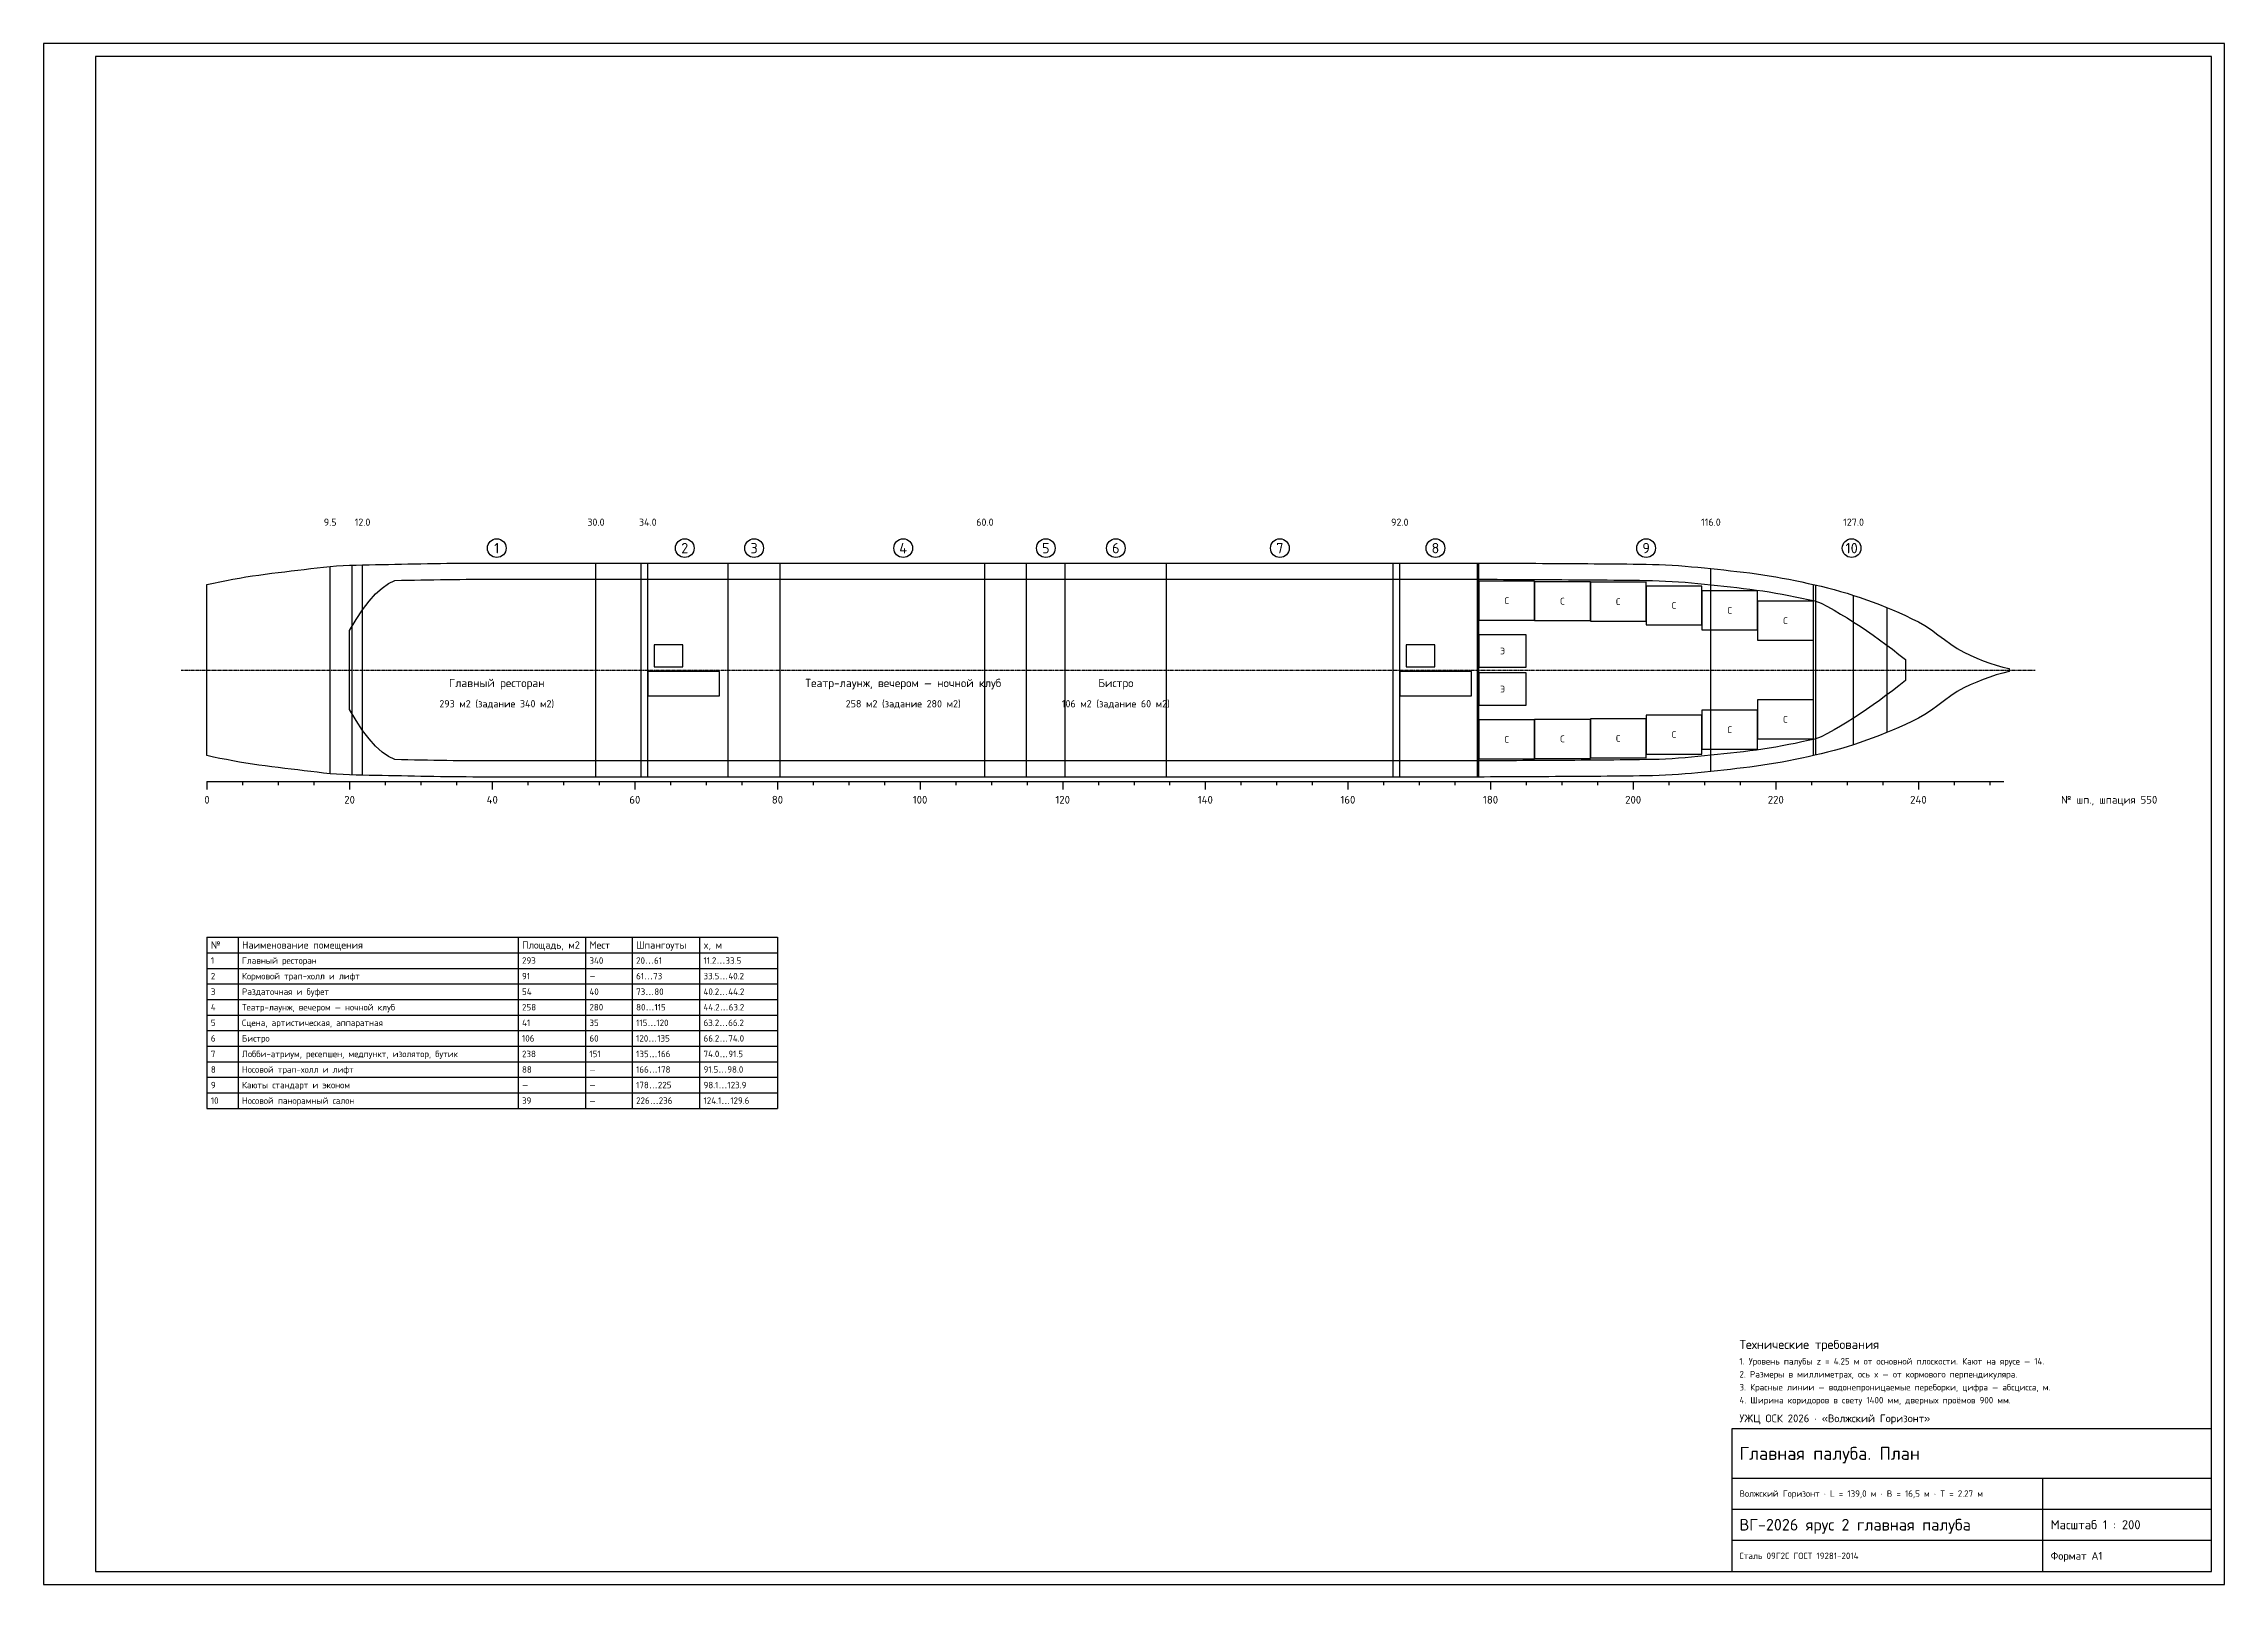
# Model space of a CAD drawing. Header units: millimetres. Extents: x -12600 to 155600, y -70500 to 48300.
import ezdxf
from ezdxf.enums import TextEntityAlignment as Align

# ---------------------------------------------------------------- set-up
doc = ezdxf.new("R2010")
doc.units = ezdxf.units.MM
doc.linetypes.add('CENTER', pattern=[5.08, 3.175, -0.635, 0.635, -0.635])
for name, color, linetype in [('00_РАМКА', 7, 'CONTINUOUS'), ('01_ОБШИВКА', 7, 'CONTINUOUS'), ('02_ПАЛУБЫ', 4, 'CONTINUOUS'), ('03_ПЕРЕБОРКИ', 1, 'CONTINUOUS'), ('06_ПОМЕЩЕНИЯ', 8, 'CONTINUOUS'), ('07_ОСИ', 2, 'CENTER'), ('08_ТЕКСТ', 7, 'CONTINUOUS'), ('09_РАЗМЕРЫ', 6, 'CONTINUOUS'), ('11_КАЮТЫ', 30, 'CONTINUOUS'), ('12_ТРАПЫ_ЛИФТЫ', 6, 'CONTINUOUS')]:
    doc.layers.add(name, color=color, linetype=linetype)
doc.styles.add('ГОСТ', font='ISOCPEUR.TTF')

msp = doc.modelspace()

# ---------------------------------------------------------------- linework, layer by layer
at = {"layer": '00_РАМКА'}
for p, q in [((0, -20600), (44000, -20600)), ((0, -20600), (0, -33800)), ((0, -21800), (44000, -21800)), ((2400, -20600), (2400, -33800)), ((24000, -20600), (24000, -33800)), ((29200, -20600), (29200, -33800)), ((32800, -20600), (32800, -33800)), ((38000, -20600), (38000, -33800)), ((44000, -20600), (44000, -33800)), ((0, -23000), (44000, -23000)), ((0, -24200), (44000, -24200)), ((0, -25400), (44000, -25400)), ((0, -26600), (44000, -26600)), ((0, -27800), (44000, -27800)), ((0, -29000), (44000, -29000)), ((0, -30200), (44000, -30200)), ((0, -31400), (44000, -31400)), ((0, -32600), (44000, -32600)), ((0, -33800), (44000, -33800)), ((117600, -62300), (154600, -62300)), ((141600, -69500), (141600, -62300)), ((117600, -64700), (154600, -64700)), ((117600, -67100), (154600, -67100))]:
    msp.add_line(p, q, dxfattribs=at)
for points in [[(-12600, -70500), (155600, -70500), (155600, 48300), (-12600, 48300)], [(-8600, -69500), (154600, -69500), (154600, 47300), (-8600, 47300)], [(117600, -69500), (154600, -69500), (154600, -58500), (117600, -58500)]]:
    msp.add_lwpolyline(points, close=True, dxfattribs=at)
at = {"layer": '01_ОБШИВКА'}
msp.add_lwpolyline([(0, 6598), (500, 6705), (1000, 6808), (1500, 6907), (2000, 7001), (2500, 7091), (3000, 7175), (3500, 7254), (4000, 7327), (4500, 7395), (5000, 7460), (5500, 7522), (6000, 7582), (6500, 7640), (7000, 7698), (7500, 7759), (8000, 7823), (8500, 7886), (9000, 7945), (9500, 7996), (10000, 8037), (10500, 8063), (11000, 8081), (11500, 8096), (12000, 8109), (12500, 8120), (13000, 8130), (13500, 8140), (14000, 8149), (14500, 8159), (15000, 8169), (15500, 8179), (16000, 8189), (16500, 8199), (17000, 8208), (17500, 8217), (18000, 8225), (18500, 8232), (19000, 8238), (19500, 8243), (20000, 8247), (20500, 8249), (21000, 8249), (21500, 8250), (22000, 8250), (22500, 8250), (23000, 8250), (23500, 8250), (24000, 8250), (24500, 8250), (25000, 8250), (25500, 8250), (26000, 8250), (26500, 8250), (27000, 8250), (27500, 8250), (28000, 8250), (28500, 8250), (29000, 8250), (29500, 8250), (30000, 8250), (30500, 8250), (31000, 8250), (31500, 8250), (32000, 8250), (32500, 8250), (33000, 8250), (33500, 8250), (34000, 8250), (34500, 8250), (35000, 8250), (35500, 8250), (36000, 8250), (36500, 8250), (37000, 8250), (37500, 8250), (38000, 8250), (38500, 8250), (39000, 8250), (39500, 8250), (40000, 8250), (40500, 8250), (41000, 8250), (41500, 8250), (42000, 8250), (42500, 8250), (43000, 8250), (43500, 8250), (44000, 8250), (44500, 8250), (45000, 8250), (45500, 8250), (46000, 8250), (46500, 8250), (47000, 8250), (47500, 8250), (48000, 8250), (48500, 8250), (49000, 8250), (49500, 8250), (50000, 8250), (50500, 8250), (51000, 8250), (51500, 8250), (52000, 8250), (52500, 8250), (53000, 8250), (53500, 8250), (54000, 8250), (54500, 8250), (55000, 8250), (55500, 8250), (56000, 8250), (56500, 8250), (57000, 8250), (57500, 8250), (58000, 8250), (58500, 8250), (59000, 8250), (59500, 8250), (60000, 8250), (60500, 8250), (61000, 8250), (61500, 8250), (62000, 8250), (62500, 8250), (63000, 8250), (63500, 8250), (64000, 8250), (64500, 8250), (65000, 8250), (65500, 8250), (66000, 8250), (66500, 8250), (67000, 8250), (67500, 8250), (68000, 8250), (68500, 8250), (69000, 8250), (69500, 8250), (70000, 8250), (70500, 8250), (71000, 8250), (71500, 8250), (72000, 8250), (72500, 8250), (73000, 8250), (73500, 8250), (74000, 8250), (74500, 8250), (75000, 8250), (75500, 8250), (76000, 8250), (76500, 8250), (77000, 8250), (77500, 8250), (78000, 8250), (78500, 8250), (79000, 8250), (79500, 8250), (80000, 8250), (80500, 8250), (81000, 8250), (81500, 8250), (82000, 8250), (82500, 8250), (83000, 8250), (83500, 8250), (84000, 8250), (84500, 8250), (85000, 8250), (85500, 8250), (86000, 8250), (86500, 8250), (87000, 8250), (87500, 8250), (88000, 8250), (88500, 8250), (89000, 8250), (89500, 8250), (90000, 8250), (90500, 8250), (91000, 8250), (91500, 8250), (92000, 8250), (92500, 8250), (93000, 8250), (93500, 8250), (94000, 8250), (94500, 8250), (95000, 8250), (95500, 8250), (96000, 8250), (96500, 8250), (97000, 8250), (97500, 8250), (98000, 8249), (98500, 8248), (99000, 8247), (99500, 8245), (100000, 8243), (100500, 8241), (101000, 8238), (101500, 8236), (102000, 8233), (102500, 8230), (103000, 8227), (103500, 8224), (104000, 8221), (104500, 8218), (105000, 8215), (105500, 8212), (106000, 8209), (106500, 8205), (107000, 8202), (107500, 8198), (108000, 8194), (108500, 8189), (109000, 8184), (109500, 8179), (110000, 8173), (110500, 8166), (111000, 8159), (111500, 8149), (112000, 8133), (112500, 8111), (113000, 8083), (113500, 8050), (114000, 8012), (114500, 7969), (115000, 7923), (115500, 7874), (116000, 7823), (116500, 7769), (117000, 7714), (117500, 7658), (118000, 7602), (118500, 7545), (119000, 7484), (119500, 7417), (120000, 7345), (120500, 7267), (121000, 7183), (121500, 7094), (122000, 6999), (122500, 6899), (123000, 6795), (123500, 6685), (124000, 6572), (124500, 6455), (125000, 6334), (125500, 6206), (126000, 6066), (126500, 5916), (127000, 5756), (127500, 5587), (128000, 5412), (128500, 5232), (129000, 5045), (129500, 4849), (130000, 4643), (130500, 4427), (131000, 4199), (131500, 3959), (132000, 3707), (132500, 3424), (133000, 3091), (133500, 2724), (134000, 2350), (134500, 1987), (135000, 1657), (135500, 1379), (136000, 1144), (136500, 924), (137000, 721), (137500, 537), (138000, 374), (138500, 233), (139000, 117), (139000, -117), (138500, -233), (138000, -374), (137500, -537), (137000, -721), (136500, -924), (136000, -1144), (135500, -1379), (135000, -1657), (134500, -1987), (134000, -2350), (133500, -2724), (133000, -3091), (132500, -3424), (132000, -3707), (131500, -3959), (131000, -4199), (130500, -4427), (130000, -4643), (129500, -4849), (129000, -5045), (128500, -5232), (128000, -5412), (127500, -5587), (127000, -5756), (126500, -5916), (126000, -6066), (125500, -6206), (125000, -6334), (124500, -6455), (124000, -6572), (123500, -6685), (123000, -6795), (122500, -6899), (122000, -6999), (121500, -7094), (121000, -7183), (120500, -7267), (120000, -7345), (119500, -7417), (119000, -7484), (118500, -7545), (118000, -7602), (117500, -7658), (117000, -7714), (116500, -7769), (116000, -7823), (115500, -7874), (115000, -7923), (114500, -7969), (114000, -8012), (113500, -8050), (113000, -8083), (112500, -8111), (112000, -8133), (111500, -8149), (111000, -8159), (110500, -8166), (110000, -8173), (109500, -8179), (109000, -8184), (108500, -8189), (108000, -8194), (107500, -8198), (107000, -8202), (106500, -8205), (106000, -8209), (105500, -8212), (105000, -8215), (104500, -8218), (104000, -8221), (103500, -8224), (103000, -8227), (102500, -8230), (102000, -8233), (101500, -8236), (101000, -8238), (100500, -8241), (100000, -8243), (99500, -8245), (99000, -8247), (98500, -8248), (98000, -8249), (97500, -8250), (97000, -8250), (96500, -8250), (96000, -8250), (95500, -8250), (95000, -8250), (94500, -8250), (94000, -8250), (93500, -8250), (93000, -8250), (92500, -8250), (92000, -8250), (91500, -8250), (91000, -8250), (90500, -8250), (90000, -8250), (89500, -8250), (89000, -8250), (88500, -8250), (88000, -8250), (87500, -8250), (87000, -8250), (86500, -8250), (86000, -8250), (85500, -8250), (85000, -8250), (84500, -8250), (84000, -8250), (83500, -8250), (83000, -8250), (82500, -8250), (82000, -8250), (81500, -8250), (81000, -8250), (80500, -8250), (80000, -8250), (79500, -8250), (79000, -8250), (78500, -8250), (78000, -8250), (77500, -8250), (77000, -8250), (76500, -8250), (76000, -8250), (75500, -8250), (75000, -8250), (74500, -8250), (74000, -8250), (73500, -8250), (73000, -8250), (72500, -8250), (72000, -8250), (71500, -8250), (71000, -8250), (70500, -8250), (70000, -8250), (69500, -8250), (69000, -8250), (68500, -8250), (68000, -8250), (67500, -8250), (67000, -8250), (66500, -8250), (66000, -8250), (65500, -8250), (65000, -8250), (64500, -8250), (64000, -8250), (63500, -8250), (63000, -8250), (62500, -8250), (62000, -8250), (61500, -8250), (61000, -8250), (60500, -8250), (60000, -8250), (59500, -8250), (59000, -8250), (58500, -8250), (58000, -8250), (57500, -8250), (57000, -8250), (56500, -8250), (56000, -8250), (55500, -8250), (55000, -8250), (54500, -8250), (54000, -8250), (53500, -8250), (53000, -8250), (52500, -8250), (52000, -8250), (51500, -8250), (51000, -8250), (50500, -8250), (50000, -8250), (49500, -8250), (49000, -8250), (48500, -8250), (48000, -8250), (47500, -8250), (47000, -8250), (46500, -8250), (46000, -8250), (45500, -8250), (45000, -8250), (44500, -8250), (44000, -8250), (43500, -8250), (43000, -8250), (42500, -8250), (42000, -8250), (41500, -8250), (41000, -8250), (40500, -8250), (40000, -8250), (39500, -8250), (39000, -8250), (38500, -8250), (38000, -8250), (37500, -8250), (37000, -8250), (36500, -8250), (36000, -8250), (35500, -8250), (35000, -8250), (34500, -8250), (34000, -8250), (33500, -8250), (33000, -8250), (32500, -8250), (32000, -8250), (31500, -8250), (31000, -8250), (30500, -8250), (30000, -8250), (29500, -8250), (29000, -8250), (28500, -8250), (28000, -8250), (27500, -8250), (27000, -8250), (26500, -8250), (26000, -8250), (25500, -8250), (25000, -8250), (24500, -8250), (24000, -8250), (23500, -8250), (23000, -8250), (22500, -8250), (22000, -8250), (21500, -8250), (21000, -8249), (20500, -8249), (20000, -8247), (19500, -8243), (19000, -8238), (18500, -8232), (18000, -8225), (17500, -8217), (17000, -8208), (16500, -8199), (16000, -8189), (15500, -8179), (15000, -8169), (14500, -8159), (14000, -8149), (13500, -8140), (13000, -8130), (12500, -8120), (12000, -8109), (11500, -8096), (11000, -8081), (10500, -8063), (10000, -8037), (9500, -7996), (9000, -7945), (8500, -7886), (8000, -7823), (7500, -7759), (7000, -7698), (6500, -7640), (6000, -7582), (5500, -7522), (5000, -7460), (4500, -7395), (4000, -7327), (3500, -7254), (3000, -7175), (2500, -7091), (2000, -7001), (1500, -6907), (1000, -6808), (500, -6705), (0, -6598)], close=True, dxfattribs=at)
at = {"layer": '02_ПАЛУБЫ'}
msp.add_lwpolyline([(11000, 3054), (11500, 3897), (12000, 4649), (12500, 5307), (13000, 5867), (13500, 6325), (14000, 6675), (14500, 6907), (15000, 6920), (15500, 6930), (16000, 6940), (16500, 6950), (17000, 6959), (17500, 6968), (18000, 6976), (18500, 6983), (19000, 6989), (19500, 6994), (20000, 6998), (20500, 7000), (21000, 7000), (21500, 7000), (22000, 7000), (22500, 7000), (23000, 7000), (23500, 7000), (24000, 7000), (24500, 7000), (25000, 7000), (25500, 7000), (26000, 7000), (26500, 7000), (27000, 7000), (27500, 7000), (28000, 7000), (28500, 7000), (29000, 7000), (29500, 7000), (30000, 7000), (30500, 7000), (31000, 7000), (31500, 7000), (32000, 7000), (32500, 7000), (33000, 7000), (33500, 7000), (34000, 7000), (34500, 7000), (35000, 7000), (35500, 7000), (36000, 7000), (36500, 7000), (37000, 7000), (37500, 7000), (38000, 7000), (38500, 7000), (39000, 7000), (39500, 7000), (40000, 7000), (40500, 7000), (41000, 7000), (41500, 7000), (42000, 7000), (42500, 7000), (43000, 7000), (43500, 7000), (44000, 7000), (44500, 7000), (45000, 7000), (45500, 7000), (46000, 7000), (46500, 7000), (47000, 7000), (47500, 7000), (48000, 7000), (48500, 7000), (49000, 7000), (49500, 7000), (50000, 7000), (50500, 7000), (51000, 7000), (51500, 7000), (52000, 7000), (52500, 7000), (53000, 7000), (53500, 7000), (54000, 7000), (54500, 7000), (55000, 7000), (55500, 7000), (56000, 7000), (56500, 7000), (57000, 7000), (57500, 7000), (58000, 7000), (58500, 7000), (59000, 7000), (59500, 7000), (60000, 7000), (60500, 7000), (61000, 7000), (61500, 7000), (62000, 7000), (62500, 7000), (63000, 7000), (63500, 7000), (64000, 7000), (64500, 7000), (65000, 7000), (65500, 7000), (66000, 7000), (66500, 7000), (67000, 7000), (67500, 7000), (68000, 7000), (68500, 7000), (69000, 7000), (69500, 7000), (70000, 7000), (70500, 7000), (71000, 7000), (71500, 7000), (72000, 7000), (72500, 7000), (73000, 7000), (73500, 7000), (74000, 7000), (74500, 7000), (75000, 7000), (75500, 7000), (76000, 7000), (76500, 7000), (77000, 7000), (77500, 7000), (78000, 7000), (78500, 7000), (79000, 7000), (79500, 7000), (80000, 7000), (80500, 7000), (81000, 7000), (81500, 7000), (82000, 7000), (82500, 7000), (83000, 7000), (83500, 7000), (84000, 7000), (84500, 7000), (85000, 7000), (85500, 7000), (86000, 7000), (86500, 7000), (87000, 7000), (87500, 7000), (88000, 7000), (88500, 7000), (89000, 7000), (89500, 7000), (90000, 7000), (90500, 7000), (91000, 7000), (91500, 7000), (92000, 7000), (92500, 7000), (93000, 7000), (93500, 7000), (94000, 7000), (94500, 7000), (95000, 7000), (95500, 7000), (96000, 7000), (96500, 7000), (97000, 7000), (97500, 7000), (98000, 7000), (98500, 6999), (99000, 6997), (99500, 6996), (100000, 6994), (100500, 6991), (101000, 6989), (101500, 6986), (102000, 6983), (102500, 6980), (103000, 6977), (103500, 6974), (104000, 6971), (104500, 6969), (105000, 6966), (105500, 6963), (106000, 6960), (106500, 6956), (107000, 6953), (107500, 6949), (108000, 6945), (108500, 6941), (109000, 6936), (109500, 6930), (110000, 6924), (110500, 6918), (111000, 6910), (111500, 6901), (112000, 6885), (112500, 6863), (113000, 6835), (113500, 6802), (114000, 6764), (114500, 6721), (115000, 6675), (115500, 6626), (116000, 6575), (116500, 6521), (117000, 6466), (117500, 6410), (118000, 6354), (118500, 6297), (119000, 6236), (119500, 6169), (120000, 6098), (120500, 6020), (121000, 5936), (121500, 5847), (122000, 5752), (122500, 5653), (123000, 5548), (123500, 5439), (124000, 5326), (124500, 5155), (125000, 4888), (125500, 4609), (126000, 4318), (126500, 4016), (127000, 3702), (127500, 3377), (128000, 3041), (128500, 2695), (129000, 2339), (129500, 1973), (130000, 1597), (130500, 1211), (131000, 817), (131000, -817), (130500, -1211), (130000, -1597), (129500, -1973), (129000, -2339), (128500, -2695), (128000, -3041), (127500, -3377), (127000, -3702), (126500, -4016), (126000, -4318), (125500, -4609), (125000, -4888), (124500, -5155), (124000, -5326), (123500, -5439), (123000, -5548), (122500, -5653), (122000, -5752), (121500, -5847), (121000, -5936), (120500, -6020), (120000, -6098), (119500, -6169), (119000, -6236), (118500, -6297), (118000, -6354), (117500, -6410), (117000, -6466), (116500, -6521), (116000, -6575), (115500, -6626), (115000, -6675), (114500, -6721), (114000, -6764), (113500, -6802), (113000, -6835), (112500, -6863), (112000, -6885), (111500, -6901), (111000, -6910), (110500, -6918), (110000, -6924), (109500, -6930), (109000, -6936), (108500, -6941), (108000, -6945), (107500, -6949), (107000, -6953), (106500, -6956), (106000, -6960), (105500, -6963), (105000, -6966), (104500, -6969), (104000, -6971), (103500, -6974), (103000, -6977), (102500, -6980), (102000, -6983), (101500, -6986), (101000, -6989), (100500, -6991), (100000, -6994), (99500, -6996), (99000, -6997), (98500, -6999), (98000, -7000), (97500, -7000), (97000, -7000), (96500, -7000), (96000, -7000), (95500, -7000), (95000, -7000), (94500, -7000), (94000, -7000), (93500, -7000), (93000, -7000), (92500, -7000), (92000, -7000), (91500, -7000), (91000, -7000), (90500, -7000), (90000, -7000), (89500, -7000), (89000, -7000), (88500, -7000), (88000, -7000), (87500, -7000), (87000, -7000), (86500, -7000), (86000, -7000), (85500, -7000), (85000, -7000), (84500, -7000), (84000, -7000), (83500, -7000), (83000, -7000), (82500, -7000), (82000, -7000), (81500, -7000), (81000, -7000), (80500, -7000), (80000, -7000), (79500, -7000), (79000, -7000), (78500, -7000), (78000, -7000), (77500, -7000), (77000, -7000), (76500, -7000), (76000, -7000), (75500, -7000), (75000, -7000), (74500, -7000), (74000, -7000), (73500, -7000), (73000, -7000), (72500, -7000), (72000, -7000), (71500, -7000), (71000, -7000), (70500, -7000), (70000, -7000), (69500, -7000), (69000, -7000), (68500, -7000), (68000, -7000), (67500, -7000), (67000, -7000), (66500, -7000), (66000, -7000), (65500, -7000), (65000, -7000), (64500, -7000), (64000, -7000), (63500, -7000), (63000, -7000), (62500, -7000), (62000, -7000), (61500, -7000), (61000, -7000), (60500, -7000), (60000, -7000), (59500, -7000), (59000, -7000), (58500, -7000), (58000, -7000), (57500, -7000), (57000, -7000), (56500, -7000), (56000, -7000), (55500, -7000), (55000, -7000), (54500, -7000), (54000, -7000), (53500, -7000), (53000, -7000), (52500, -7000), (52000, -7000), (51500, -7000), (51000, -7000), (50500, -7000), (50000, -7000), (49500, -7000), (49000, -7000), (48500, -7000), (48000, -7000), (47500, -7000), (47000, -7000), (46500, -7000), (46000, -7000), (45500, -7000), (45000, -7000), (44500, -7000), (44000, -7000), (43500, -7000), (43000, -7000), (42500, -7000), (42000, -7000), (41500, -7000), (41000, -7000), (40500, -7000), (40000, -7000), (39500, -7000), (39000, -7000), (38500, -7000), (38000, -7000), (37500, -7000), (37000, -7000), (36500, -7000), (36000, -7000), (35500, -7000), (35000, -7000), (34500, -7000), (34000, -7000), (33500, -7000), (33000, -7000), (32500, -7000), (32000, -7000), (31500, -7000), (31000, -7000), (30500, -7000), (30000, -7000), (29500, -7000), (29000, -7000), (28500, -7000), (28000, -7000), (27500, -7000), (27000, -7000), (26500, -7000), (26000, -7000), (25500, -7000), (25000, -7000), (24500, -7000), (24000, -7000), (23500, -7000), (23000, -7000), (22500, -7000), (22000, -7000), (21500, -7000), (21000, -7000), (20500, -7000), (20000, -6998), (19500, -6994), (19000, -6989), (18500, -6983), (18000, -6976), (17500, -6968), (17000, -6959), (16500, -6950), (16000, -6940), (15500, -6930), (15000, -6920), (14500, -6907), (14000, -6675), (13500, -6325), (13000, -5867), (12500, -5307), (12000, -4649), (11500, -3897), (11000, -3054)], close=True, dxfattribs=at)
at = {"layer": '03_ПЕРЕБОРКИ'}
for p, q in [((9500, -7996), (9500, 7996)), ((12000, -8109), (12000, 8109)), ((30000, -8250), (30000, 8250)), ((34000, -8250), (34000, 8250)), ((60000, -8250), (60000, 8250)), ((92000, -8250), (92000, 8250)), ((116000, -7823), (116000, 7823)), ((127000, -5756), (127000, 5756))]:
    msp.add_line(p, q, dxfattribs=at)
at = {"layer": '06_ПОМЕЩЕНИЯ'}
for p, q in [((11200, -8087), (11200, 8087)), ((33500, -8250), (33500, 8250)), ((33500, -8250), (33500, 8250)), ((40200, -8250), (40200, 8250)), ((40200, -8250), (40200, 8250)), ((44200, -8250), (44200, 8250)), ((44200, -8250), (44200, 8250)), ((63200, -8250), (63200, 8250)), ((63200, -8250), (63200, 8250)), ((66200, -8250), (66200, 8250)), ((66200, -8250), (66200, 8250)), ((74000, -8250), (74000, 8250)), ((74000, -8250), (74000, 8250)), ((91500, -8250), (91500, 8250)), ((91500, -8250), (91500, 8250)), ((98000, -8249), (98000, 8249)), ((98100, -8249), (98100, 8249)), ((123900, -6595), (123900, 6595)), ((124100, -6549), (124100, 6549)), ((129600, -4809), (129600, 4809))]:
    msp.add_line(p, q, dxfattribs=at)
for centre in [(22350, 9400), (36850, 9400), (42200, 9400), (53700, 9400), (64700, 9400), (70100, 9400), (82750, 9400), (94750, 9400), (111000, 9400), (126850, 9400)]:
    msp.add_circle(centre, 720, dxfattribs=at)
at = {"layer": '07_ОСИ'}
msp.add_line((-2000, 0), (141000, 0), dxfattribs=at)
at = {"layer": '09_РАЗМЕРЫ'}
for p, q in [((0, -8600), (0, -9200)), ((0, -8600), (138600, -8600)), ((2750, -8600), (2750, -8880)), ((5500, -8600), (5500, -8880)), ((8250, -8600), (8250, -8880)), ((11000, -8600), (11000, -9200)), ((13750, -8600), (13750, -8880)), ((16500, -8600), (16500, -8880)), ((19250, -8600), (19250, -8880)), ((22000, -8600), (22000, -9200)), ((24750, -8600), (24750, -8880)), ((27500, -8600), (27500, -8880)), ((30250, -8600), (30250, -8880)), ((33000, -8600), (33000, -9200)), ((35750, -8600), (35750, -8880)), ((38500, -8600), (38500, -8880)), ((41250, -8600), (41250, -8880)), ((44000, -8600), (44000, -9200)), ((46750, -8600), (46750, -8880)), ((49500, -8600), (49500, -8880)), ((52250, -8600), (52250, -8880)), ((55000, -8600), (55000, -9200)), ((57750, -8600), (57750, -8880)), ((60500, -8600), (60500, -8880)), ((63250, -8600), (63250, -8880)), ((66000, -8600), (66000, -9200)), ((68750, -8600), (68750, -8880)), ((71500, -8600), (71500, -8880)), ((74250, -8600), (74250, -8880)), ((77000, -8600), (77000, -9200)), ((79750, -8600), (79750, -8880)), ((82500, -8600), (82500, -8880)), ((85250, -8600), (85250, -8880)), ((88000, -8600), (88000, -9200)), ((90750, -8600), (90750, -8880)), ((93500, -8600), (93500, -8880)), ((96250, -8600), (96250, -8880)), ((99000, -8600), (99000, -9200)), ((101750, -8600), (101750, -8880)), ((104500, -8600), (104500, -8880)), ((107250, -8600), (107250, -8880)), ((110000, -8600), (110000, -9200)), ((112750, -8600), (112750, -8880)), ((115500, -8600), (115500, -8880)), ((118250, -8600), (118250, -8880)), ((121000, -8600), (121000, -9200)), ((123750, -8600), (123750, -8880)), ((126500, -8600), (126500, -8880)), ((129250, -8600), (129250, -8880)), ((132000, -8600), (132000, -9200)), ((134750, -8600), (134750, -8880)), ((137500, -8600), (137500, -8880))]:
    msp.add_line(p, q, dxfattribs=at)
at = {"layer": '11_КАЮТЫ'}
for points in [[(98100, 3847), (102400, 3847), (102400, 6847), (98100, 6847)], [(102400, 3808), (106700, 3808), (106700, 6808), (102400, 6808)], [(106700, 3769), (111000, 3769), (111000, 6769), (106700, 6769)], [(111000, 3475), (115300, 3475), (115300, 6475), (111000, 6475)], [(115300, 3105), (119600, 3105), (119600, 6104), (115300, 6104)], [(119600, 2307), (123900, 2307), (123900, 5307), (119600, 5307)], [(98100, 220), (101760, 220), (101760, 2720), (98100, 2720)], [(98100, -2720), (101760, -2720), (101760, -220), (98100, -220)], [(115300, -6105), (119600, -6105), (119600, -3105), (115300, -3105)], [(119600, -5307), (123900, -5307), (123900, -2307), (119600, -2307)], [(98100, -6847), (102400, -6847), (102400, -3847), (98100, -3847)], [(102400, -6808), (106700, -6808), (106700, -3808), (102400, -3808)], [(106700, -6769), (111000, -6769), (111000, -3769), (106700, -3769)], [(111000, -6475), (115300, -6475), (115300, -3475), (111000, -3475)]]:
    msp.add_lwpolyline(points, close=True, dxfattribs=at)
at = {"layer": '12_ТРАПЫ_ЛИФТЫ'}
for points in [[(34500, 250), (36700, 250), (36700, 1950), (34500, 1950)], [(92500, 250), (94700, 250), (94700, 1950), (92500, 1950)], [(34000, -2000), (39520, -2000), (39520, -100), (34000, -100)], [(92000, -2000), (97520, -2000), (97520, -100), (92000, -100)]]:
    msp.add_lwpolyline(points, close=True, dxfattribs=at)

# ---------------------------------------------------------------- texts
at = {"layer": '03_ПЕРЕБОРКИ', "style": 'ГОСТ'}
for s, p in [('9.5', (9500, 11400)), ('12.0', (12000, 11400)), ('30.0', (30000, 11400)), ('34.0', (34000, 11400)), ('60.0', (60000, 11400)), ('92.0', (92000, 11400)), ('116.0', (116000, 11400)), ('127.0', (127000, 11400))]:
    msp.add_text(s, height=560, dxfattribs=at).set_placement(p, align=Align.MIDDLE_CENTER)
at = {"layer": '06_ПОМЕЩЕНИЯ', "style": 'ГОСТ'}
for s, height, p in [('1', 800, (22350, 9400)), ('2', 800, (36850, 9400)), ('3', 800, (42200, 9400)), ('4', 800, (53700, 9400)), ('5', 800, (64700, 9400)), ('6', 800, (70100, 9400)), ('7', 800, (82750, 9400)), ('8', 800, (94750, 9400)), ('9', 800, (111000, 9400)), ('10', 800, (126850, 9400)), ('Главный ресторан', 640, (22350, -1000)), ('Театр-лаунж, вечером — ночной клуб', 640, (53700, -1000)), ('Бистро', 640, (70100, -1000)), ('293 м2 (задание 340 м2)', 560, (22350, -2600)), ('258 м2 (задание 280 м2)', 560, (53700, -2600)), ('106 м2 (задание 60 м2)', 560, (70100, -2600))]:
    msp.add_text(s, height=height, dxfattribs=at).set_placement(p, align=Align.MIDDLE_CENTER)
at = {"layer": '08_ТЕКСТ', "style": 'ГОСТ'}
for s, height, p in [('№', 560, (300, -21200)), ('Наименование помещения', 560, (2700, -21200)), ('Площадь, м2', 560, (24300, -21200)), ('Мест', 560, (29500, -21200)), ('Шпангоуты', 560, (33100, -21200)), ('x, м', 560, (38300, -21200)), ('1', 500, (300, -22400)), ('2', 500, (300, -23600)), ('Главный ресторан', 500, (2700, -22400)), ('Кормовой трап-холл и лифт', 500, (2700, -23600)), ('293', 500, (24300, -22400)), ('91', 500, (24300, -23600)), ('340', 500, (29500, -22400)), ('20…61', 500, (33100, -22400)), ('61…73', 500, (33100, -23600)), ('11.2…33.5', 500, (38300, -22400)), ('33.5…40.2', 500, (38300, -23600)), ('3', 500, (300, -24800)), ('Раздаточная и буфет', 500, (2700, -24800)), ('54', 500, (24300, -24800)), ('—', 500, (29500, -23600)), ('40', 500, (29500, -24800)), ('73…80', 500, (33100, -24800)), ('40.2…44.2', 500, (38300, -24800)), ('4', 500, (300, -26000)), ('Театр-лаунж, вечером — ночной клуб', 500, (2700, -26000)), ('258', 500, (24300, -26000)), ('280', 500, (29500, -26000)), ('80…115', 500, (33100, -26000)), ('44.2…63.2', 500, (38300, -26000)), ('5', 500, (300, -27200)), ('6', 500, (300, -28400)), ('Сцена, артистическая, аппаратная', 500, (2700, -27200)), ('Бистро', 500, (2700, -28400)), ('106', 500, (24300, -28400)), ('41', 500, (24300, -27200)), ('35', 500, (29500, -27200)), ('60', 500, (29500, -28400)), ('115…120', 500, (33100, -27200)), ('120…135', 500, (33100, -28400)), ('63.2…66.2', 500, (38300, -27200)), ('66.2…74.0', 500, (38300, -28400)), ('7', 500, (300, -29600)), ('Лобби-атриум, ресепшен, медпункт, изолятор, бутик', 500, (2700, -29600)), ('238', 500, (24300, -29600)), ('151', 500, (29500, -29600)), ('135…166', 500, (33100, -29600)), ('74.0…91.5', 500, (38300, -29600)), ('9', 500, (300, -32000)), ('8', 500, (300, -30800)), ('Носовой трап-холл и лифт', 500, (2700, -30800)), ('Каюты стандарт и эконом', 500, (2700, -32000)), ('88', 500, (24300, -30800)), ('—', 500, (29500, -30800)), ('166…178', 500, (33100, -30800)), ('178…225', 500, (33100, -32000)), ('91.5…98.0', 500, (38300, -30800)), ('98.1…123.9', 500, (38300, -32000)), ('10', 500, (300, -33200)), ('Носовой панорамный салон', 500, (2700, -33200)), ('—', 500, (24300, -32000)), ('39', 500, (24300, -33200)), ('—', 500, (29500, -32000)), ('—', 500, (29500, -33200)), ('226…236', 500, (33100, -33200)), ('124.1…129.6', 500, (38300, -33200)), ('Технические требования', 700, (118200, -52000)), ('1. Уровень палубы z = 4.25 м от основной плоскости. Кают на ярусе — 14.', 500, (118200, -53300)), ('2. Размеры в миллиметрах, ось x — от кормового перпендикуляра.', 500, (118200, -54300)), ('3. Красные линии — водонепроницаемые переборки, цифра — абсцисса, м.', 500, (118200, -55300)), ('4. Ширина коридоров в свету 1400 мм, дверных проёмов 900 мм.', 500, (118200, -56300)), ('УЖЦ ОСК 2026 · «Волжский Горизонт»', 600, (118200, -57700)), ('Главная палуба. План', 1000, (118200, -60400)), ('Волжский Горизонт · L = 139,0 м · B = 16,5 м · T = 2.27 м', 500, (118200, -63500)), ('ВГ-2026 ярус 2 главная палуба', 900, (118200, -65900)), ('Масштаб 1 : 200', 700, (142200, -65900)), ('Сталь 09Г2С ГОСТ 19281-2014', 500, (118200, -68300)), ('Формат A1', 600, (142200, -68300))]:
    msp.add_text(s, height=height, dxfattribs=at).set_placement(p, align=Align.MIDDLE_LEFT)
at = {"layer": '09_РАЗМЕРЫ', "style": 'ГОСТ'}
for s, p in [('0', (0, -10000)), ('20', (11000, -10000)), ('40', (22000, -10000)), ('60', (33000, -10000)), ('80', (44000, -10000)), ('100', (55000, -10000)), ('120', (66000, -10000)), ('140', (77000, -10000)), ('160', (88000, -10000)), ('180', (99000, -10000)), ('200', (110000, -10000)), ('220', (121000, -10000)), ('240', (132000, -10000))]:
    msp.add_text(s, height=600, dxfattribs=at).set_placement(p, align=Align.MIDDLE_CENTER)
msp.add_text('№ шп., шпация 550', height=600, dxfattribs=at).set_placement((143000, -10000), align=Align.MIDDLE_LEFT)
at = {"layer": '11_КАЮТЫ', "style": 'ГОСТ'}
for s, p in [('С', (100250, 5347)), ('С', (104550, 5308)), ('С', (108850, 5269)), ('С', (113150, 4975)), ('С', (117450, 4604)), ('С', (121750, 3807)), ('Э', (99930, 1470)), ('Э', (99930, -1470)), ('С', (108850, -5269)), ('С', (113150, -4975)), ('С', (117450, -4605)), ('С', (121750, -3807)), ('С', (100250, -5347)), ('С', (104550, -5308))]:
    msp.add_text(s, height=520, dxfattribs=at).set_placement(p, align=Align.MIDDLE_CENTER)

doc.saveas('drawing.dxf')
